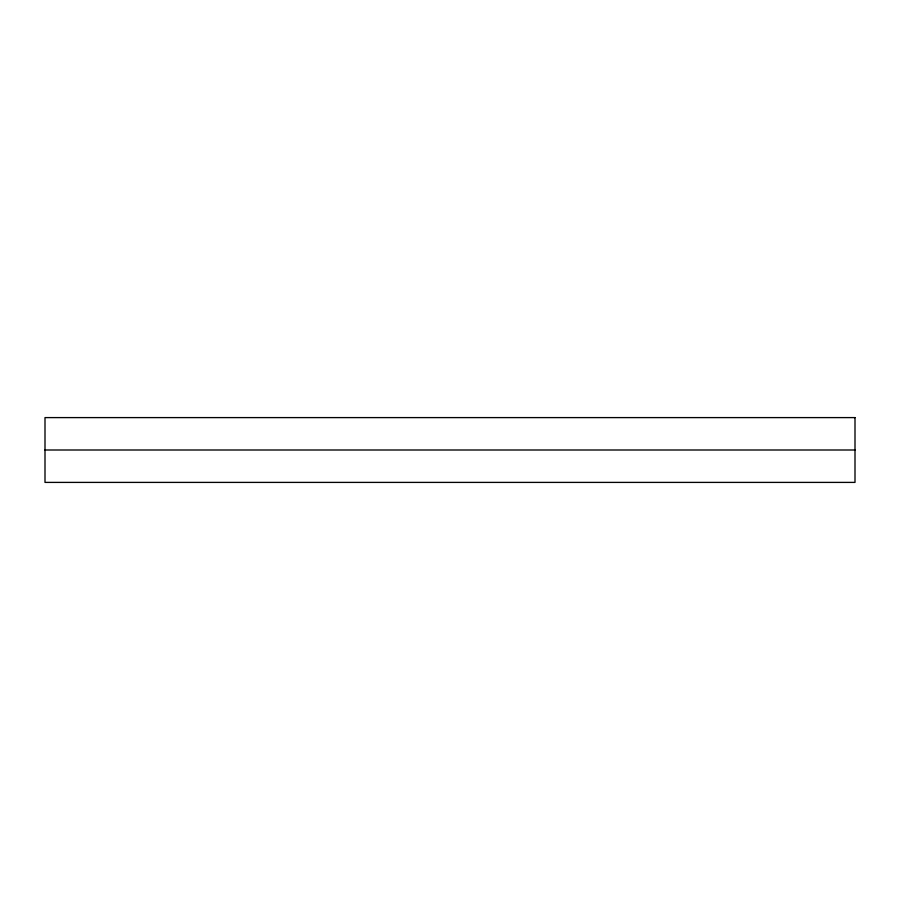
<?xml version="1.0" encoding="UTF-8"?>
<svg xmlns="http://www.w3.org/2000/svg" width="900" height="900" viewBox="0 0 900 900"><rect width="100%" height="100%" fill="white"/><g stroke="black" fill="none" stroke-linecap="round" stroke-linejoin="round"><path stroke-width="1.35" d="M45 450L855 450M855 417.6L45 417.6L45 482.4L855 482.4L855 417.6"/></g></svg>
